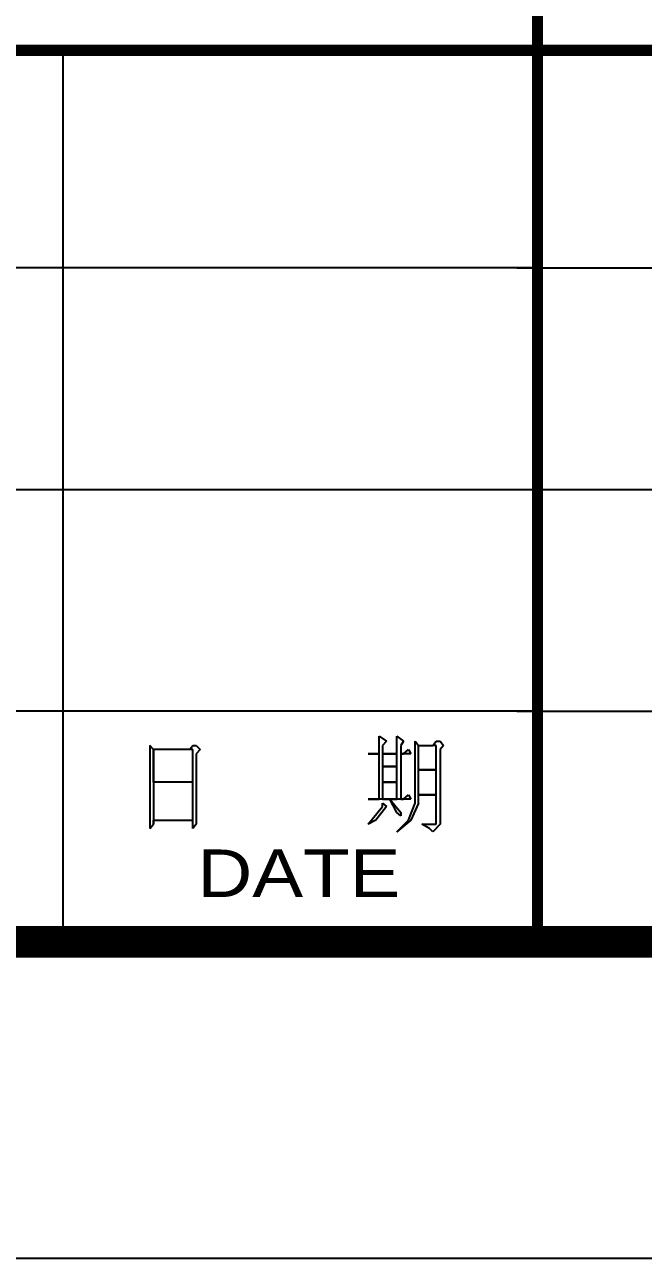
# Model space of a CAD drawing. Extents: x 6 to 303, y -107 to 103.
# Drawn here: x 189.16 to 198.93, y -107.08 to -87.6 of the extents above; entities that cross this region are included whole.
import ezdxf
from ezdxf.enums import TextEntityAlignment as Align

# ---------------------------------------------------------------- set-up
doc = ezdxf.new("R2010")
doc.units = 0
doc.header["$MEASUREMENT"] = 0
doc.layers.add('SMEDI', color=2, linetype='CONTINUOUS')
doc.styles.add('SMEDI', font='smsim', dxfattribs={"width": 0.75, "bigfont": 'smfs'})

msp = doc.modelspace()

# ---------------------------------------------------------------- linework, layer by layer
at = {"layer": 'SMEDI'}
for p, q in [((189.7607077, -88.0051193, -11.3095628), (189.7607077, -102.1285087, -11.3095628)), ((197.2607077, -91.4411439, -11.3095628), (103.3690699, -91.4411439, -11.3095628)), ((196.9365627, -91.4411447, -11.3095628), (252.1735756, -91.4411447, -11.3095628)), ((197.3093699, -94.9487338, -11.3095628), (103.4177321, -94.9487338, -11.3095628)), ((196.9365627, -94.9411447, -11.3095628), (252.1735756, -94.9411447, -11.3095628)), ((197.2607077, -98.4411447, -11.3095628), (103.3690699, -98.4411447, -11.3095628)), ((196.9365627, -98.4411447, -11.3095628), (252.1735756, -98.4411447, -11.3095628)), ((194.7571003, -99.114805, -11.3095628), (194.7571003, -98.8363512, -11.3095628)), ((194.7571003, -98.8363512, -11.3095628), (194.8764377, -98.9159094, -11.3095628)), ((194.8764377, -98.9159094, -11.3095628), (194.8101392, -98.982208, -11.3095628)), ((195.0355541, -99.114805, -11.3095628), (195.0355541, -98.8363512, -11.3095628)), ((195.0355541, -98.8363512, -11.3095628), (195.1416318, -98.9159094, -11.3095628)), ((195.1416318, -98.9159094, -11.3095628), (195.1018527, -98.982208, -11.3095628)), ((195.3272676, -98.9159094, -11.3095628), (195.3803064, -98.982208, -11.3095628)), ((195.3272676, -99.8971276, -11.3095628), (195.3272676, -98.9159094, -11.3095628)), ((195.6057214, -98.982208, -11.3095628), (195.6587602, -98.9159094, -11.3095628)), ((195.6587602, -98.9159094, -11.3095628), (195.7250588, -98.9159094, -11.3095628)), ((195.7250588, -98.9159094, -11.3095628), (195.7780976, -98.982208, -11.3095628)), ((191.1902399, -99.0485065, -11.3095628), (191.137201, -98.982208, -11.3095628)), ((191.137201, -98.982208, -11.3095628), (191.137201, -100.2949187, -11.3095628)), ((191.813446, -99.0485065, -11.3095628), (191.1902399, -99.0485065, -11.3095628)), ((191.1902399, -99.0485065, -11.3095628), (191.1902399, -99.565635, -11.3095628)), ((191.1902399, -99.565635, -11.3095628), (191.1902399, -99.0485065, -11.3095628)), ((191.7604071, -99.0485065, -11.3095628), (191.813446, -98.982208, -11.3095628)), ((191.813446, -98.982208, -11.3095628), (191.8664848, -98.982208, -11.3095628)), ((191.813446, -100.2949187, -11.3095628), (191.813446, -99.0485065, -11.3095628)), ((191.8664848, -98.982208, -11.3095628), (191.9327833, -99.0485065, -11.3095628)), ((191.9327833, -99.0485065, -11.3095628), (191.8664848, -99.114805, -11.3095628)), ((191.8664848, -99.114805, -11.3095628), (191.8664848, -100.2286202, -11.3095628)), ((194.7571003, -99.114805, -11.3095628), (194.5847242, -99.114805, -11.3095628)), ((194.5847242, -99.114805, -11.3095628), (194.7571003, -99.114805, -11.3095628)), ((194.7571003, -99.830829, -11.3095628), (194.7571003, -99.114805, -11.3095628)), ((194.8101392, -98.982208, -11.3095628), (194.8101392, -99.114805, -11.3095628)), ((194.8101392, -99.114805, -11.3095628), (195.0355541, -99.114805, -11.3095628)), ((195.0355541, -99.114805, -11.3095628), (194.8101392, -99.114805, -11.3095628)), ((194.8101392, -99.114805, -11.3095628), (194.8101392, -99.830829, -11.3095628)), ((195.0355541, -99.3137006, -11.3095628), (195.0355541, -99.114805, -11.3095628)), ((195.1018527, -98.982208, -11.3095628), (195.1018527, -99.114805, -11.3095628)), ((195.1018527, -99.114805, -11.3095628), (195.1416318, -99.114805, -11.3095628)), ((195.2609691, -99.114805, -11.3095628), (195.1018527, -99.114805, -11.3095628)), ((195.1018527, -99.114805, -11.3095628), (195.1018527, -99.830829, -11.3095628)), ((195.1416318, -99.114805, -11.3095628), (195.22119, -99.0485065, -11.3095628)), ((195.22119, -99.0485065, -11.3095628), (195.2609691, -99.114805, -11.3095628)), ((195.3803064, -99.8971276, -11.3095628), (195.3803064, -98.982208, -11.3095628)), ((195.3803064, -98.982208, -11.3095628), (195.6057214, -98.982208, -11.3095628)), ((195.6587602, -98.982208, -11.3095628), (195.6057214, -98.982208, -11.3095628)), ((195.6587602, -99.3667394, -11.3095628), (195.6587602, -98.982208, -11.3095628)), ((195.7780976, -98.982208, -11.3095628), (195.7250588, -99.0485065, -11.3095628)), ((195.7250588, -99.0485065, -11.3095628), (195.7250588, -100.2286202, -11.3095628)), ((195.0355541, -99.3137006, -11.3095628), (194.8101392, -99.3137006, -11.3095628)), ((194.8101392, -99.3137006, -11.3095628), (195.0355541, -99.3137006, -11.3095628)), ((195.0355541, -99.565635, -11.3095628), (195.0355541, -99.3137006, -11.3095628)), ((195.6587602, -99.3667394, -11.3095628), (195.3803064, -99.3667394, -11.3095628)), ((195.3803064, -99.3667394, -11.3095628), (195.6587602, -99.3667394, -11.3095628)), ((195.6587602, -99.7645305, -11.3095628), (195.6587602, -99.3667394, -11.3095628)), ((191.813446, -99.565635, -11.3095628), (191.1902399, -99.565635, -11.3095628)), ((191.1902399, -99.565635, -11.3095628), (191.1902399, -100.2286202, -11.3095628)), ((191.813446, -100.1623217, -11.3095628), (191.813446, -99.565635, -11.3095628)), ((195.0355541, -99.565635, -11.3095628), (194.8101392, -99.565635, -11.3095628)), ((194.8101392, -99.565635, -11.3095628), (195.0355541, -99.565635, -11.3095628)), ((195.0355541, -99.830829, -11.3095628), (195.0355541, -99.565635, -11.3095628)), ((194.9294765, -99.830829, -11.3095628), (194.5847242, -99.830829, -11.3095628)), ((194.5847242, -99.830829, -11.3095628), (194.7571003, -99.830829, -11.3095628)), ((194.5847242, -100.2286202, -11.3095628), (194.8101392, -99.9501664, -11.3095628)), ((194.8764377, -99.9501664, -11.3095628), (194.7040615, -100.1623217, -11.3095628)), ((194.8101392, -99.830829, -11.3095628), (195.0355541, -99.830829, -11.3095628)), ((194.8101392, -99.8971276, -11.3095628), (194.8764377, -99.9501664, -11.3095628)), ((194.8101392, -99.9501664, -11.3095628), (194.8101392, -99.8971276, -11.3095628)), ((195.0355541, -99.830829, -11.3095628), (194.9294765, -99.830829, -11.3095628)), ((194.9294765, -99.830829, -11.3095628), (195.1018527, -100.0429843, -11.3095628)), ((195.0355541, -100.0429843, -11.3095628), (194.9294765, -99.830829, -11.3095628)), ((195.2609691, -99.830829, -11.3095628), (195.0355541, -99.830829, -11.3095628)), ((195.1018527, -99.830829, -11.3095628), (195.1416318, -99.830829, -11.3095628)), ((195.1416318, -99.830829, -11.3095628), (195.22119, -99.7645305, -11.3095628)), ((195.22119, -99.7645305, -11.3095628), (195.2609691, -99.830829, -11.3095628)), ((195.22119, -100.1623217, -11.3095628), (195.3272676, -99.8971276, -11.3095628)), ((195.3803064, -99.8971276, -11.3095628), (195.2609691, -100.1623217, -11.3095628)), ((195.6587602, -99.7645305, -11.3095628), (195.3803064, -99.7645305, -11.3095628)), ((195.3803064, -99.7645305, -11.3095628), (195.6587602, -99.7645305, -11.3095628)), ((195.6587602, -100.2286202, -11.3095628), (195.6587602, -99.7645305, -11.3095628)), ((195.1018527, -100.0960231, -11.3095628), (195.0355541, -100.0429843, -11.3095628)), ((195.1018527, -100.0429843, -11.3095628), (195.1018527, -100.0960231, -11.3095628)), ((191.137201, -100.2949187, -11.3095628), (191.1902399, -100.2286202, -11.3095628)), ((191.1902399, -100.2286202, -11.3095628), (191.1902399, -100.1623217, -11.3095628)), ((191.1902399, -100.1623217, -11.3095628), (191.813446, -100.1623217, -11.3095628)), ((191.8664848, -100.2286202, -11.3095628), (191.813446, -100.2949187, -11.3095628)), ((194.7040615, -100.1623217, -11.3095628), (194.5847242, -100.2286202, -11.3095628)), ((195.2609691, -100.1623217, -11.3095628), (195.0355541, -100.3479575, -11.3095628)), ((195.0355541, -100.3479575, -11.3095628), (195.22119, -100.1623217, -11.3095628)), ((195.5526826, -100.2949187, -11.3095628), (195.4333453, -100.2286202, -11.3095628)), ((195.4333453, -100.2286202, -11.3095628), (195.6587602, -100.2286202, -11.3095628)), ((195.6057214, -100.3479575, -11.3095628), (195.5526826, -100.2949187, -11.3095628)), ((195.7250588, -100.2286202, -11.3095628), (195.6057214, -100.3479575, -11.3095628)), ((6.0741762, -107.0835954, -11.3095628), (303.0741762, -107.0835954, -11.3095628))]:
    msp.add_line(p, q, dxfattribs=at)
at = {"layer": 'SMEDI', "const_width": 0.5, "elevation": -11.3095628}
msp.add_lwpolyline([(18.5741762, -102.0835954), (18.5741762, 97.9164046), (298.0741762, 97.9164046), (298.0741762, -102.0835954)], close=True, dxfattribs=at)
at = {"layer": 'SMEDI', "const_width": 0.175, "elevation": -11.3095628}
for points in [[(197.2607077, -102.102604), (197.2607077, -78.7464168), (297.7607077, -78.7464168)], [(197.2607077, -88.0051193), (103.3690699, -88.0051193), (103.3690699, -102.102604)], [(197.0239936, -88.0051186), (252.0239936, -88.0051186)]]:
    msp.add_lwpolyline(points, dxfattribs=at)

# ---------------------------------------------------------------- texts
at = {"layer": 'SMEDI', "style": 'SMEDI', "width": 1.2}
msp.add_text('DATE', height=0.75, dxfattribs=at).set_placement((193.4896803, -101.3764787, -11.3095628), align=Align.CENTER)

doc.saveas('drawing.dxf')
